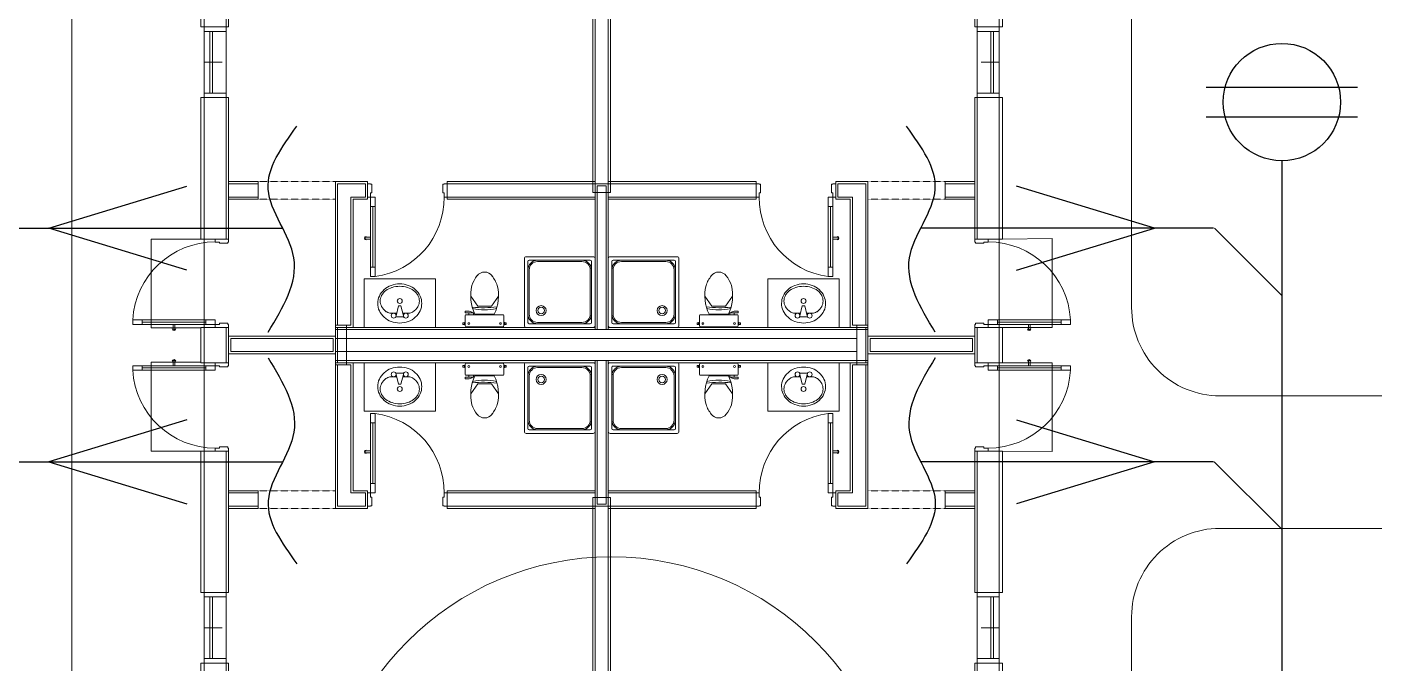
# Model space of a CAD drawing. Header units: metres. Extents: x 6917732 to 8046551, y 3602874 to 4094271.
# Drawn here: x 7222351 to 7237603, y 3883352 to 3890552 of the extents above; entities that cross this region are included whole.
import ezdxf

# ---------------------------------------------------------------- set-up
doc = ezdxf.new("R2010")
doc.units = ezdxf.units.M
doc.header["$LTSCALE"] = 0.5
doc.header["$MEASUREMENT"] = 0
for name, pattern in [('03000 - Plant Layout 1$0$CENTER2', [1.125, 0.75, -0.125, 0.125, -0.125]), ('GRF$0$DASHED2', [0.375, 0.25, -0.125]), ('HIDDEN2', [4.7625, 3.175, -1.5875])]:
    doc.linetypes.add(name, pattern=pattern)
doc.layers.get('0').update_dxf_attribs({"linetype": 'CONTINUOUS'})
for name, color, linetype, lineweight in [('AN-leg', 50, 'CONTINUOUS', 20), ('AN-TEXT', 7, 'CONTINUOUS', 40), ('CI-PED-FOOTPATH', 44, 'CONTINUOUS', 0), ('GRF$0$AR-FLOORTILES', 8, 'CONTINUOUS', 13), ('GRF$0$AR-FLR (0.2)-Flooring Line', 86, 'CONTINUOUS', 5), ('GRF$0$AR-P-WLI (0.25)-Internal Lining', 7, 'CONTINUOUS', 35), ('GRF$0$AR-P-WLX (0.25)-External wall', 3, 'CONTINUOUS', 35), ('Sewer Line', 4, 'CONTINUOUS', 25)]:
    doc.layers.add(name, color=color, linetype=linetype, lineweight=lineweight)
for name, color, linetype in [('CI-CEN', 1, '03000 - Plant Layout 1$0$CENTER2'), ('GRF$0$AR-G-HAT (0.2)-Hatching for walls', 8, 'CONTINUOUS'), ('GRF$0$AR-P-FRM (0.2)-Door', 20, 'CONTINUOUS'), ('GRF$0$AR-P-FRM (0.2)-window', 20, 'CONTINUOUS'), ('GRF$0$AR-P-SANT (0.25)-Sanitory', 4, 'CONTINUOUS'), ('RD-TXT', 7, 'CONTINUOUS')]:
    doc.layers.add(name, color=color, linetype=linetype)
doc.layers.get('CI-CEN').off()

# ---------------------------------------------------------------- blocks, each defined once
blk = doc.blocks.new('GRF$0$Bañ17 80x80')
at = {"color": 15, "lineweight": 0}
for p, q in [((0.065, 0.77), (0.755, 0.77)), ((0.05, 0.065), (0.05, 0.755)), ((0.065, 0.16), (0.065, 0.66)), ((0.16, 0.755), (0.66, 0.755)), ((0.755, 0.66), (0.755, 0.16)), ((0.77, 0.755), (0.77, 0.065)), ((0.755, 0.05), (0.065, 0.05)), ((0.66, 0.065), (0.16, 0.065))]:
    blk.add_line(p, q, dxfattribs=at)
blk.add_lwpolyline([(0.01, 0.79, -0.414214), (0.03, 0.81), (0.79, 0.81, -0.414214), (0.81, 0.79), (0.81, 0.03, -0.414214), (0.79, 0.01), (0.03, 0.01, -0.414214), (0.01, 0.03)], format="xyb", close=True, dxfattribs=at)
for radius in [0.056, 0.0366]:
    blk.add_circle((0.2, 0.2), radius, dxfattribs=at)
for centre, radius, start, end in [((0.16, 0.66), 0.11, 90, 180), ((0.065, 0.755), 0.015, 90, 180), ((0.66, 0.66), 0.11, 0, 90), ((0.755, 0.755), 0.015, 0, 90), ((0.16, 0.66), 0.095, 90, 180), ((0.66, 0.66), 0.095, 0, 90), ((0.16, 0.16), 0.11, 180, 270), ((0.16, 0.16), 0.095, 180, 270), ((0.66, 0.16), 0.11, 270, 0), ((0.66, 0.16), 0.095, 270, 0), ((0.065, 0.065), 0.015, 180, 270), ((0.755, 0.065), 0.015, 270, 0)]:
    blk.add_arc(centre, radius, start, end, dxfattribs=at)
blk = doc.blocks.new('fghg')
at = {"color": 15, "lineweight": 0, "elevation": 0}
for points in [[(25675, 3715), (25675, 4050), (25875, 4050), (25875, 3715)], [(29375, 3715), (29375, 4050), (29175, 4050), (29175, 3715)], [(25675, -4065), (25675, -4400), (25875, -4400), (25875, -4065)], [(29375, -4065), (29375, -4400), (29175, -4400), (29175, -4065)]]:
    blk.add_lwpolyline(points, close=True, dxfattribs=at)
at = {"color": 15, "linetype": 'GRF$0$DASHED2', "lineweight": 0, "ltscale": 4, "elevation": 0}
for points in [[(25875, 3715), (25675, 3715), (25675, 2840), (25875, 2840)], [(29175, 3715), (29375, 3715), (29375, 2840), (29175, 2840)], [(25875, -4065), (25675, -4065), (25675, -3190), (25875, -3190)], [(29175, -4065), (29375, -4065), (29375, -3190), (29175, -3190)]]:
    blk.add_lwpolyline(points, close=True, dxfattribs=at)
at = {"layer": 'GRF$0$AR-FLOORTILES', "color": 15, "lineweight": 0, "elevation": 0}
blk.add_lwpolyline([(24725, -4675), (24725, -4713)], dxfattribs=at)
at = {"layer": 'GRF$0$AR-FLR (0.2)-Flooring Line', "color": 15, "lineweight": 0, "ltscale": 0.25, "elevation": 0}
for points in [[(26325, 4363), (26325, 4925), (27330, 4925), (27330, 4363)], [(28725, 4363), (28725, 4925), (27720, 4925), (27720, 4363)], [(26325, -4713), (26320, -5275), (27325, -5275), (27325, -4713)], [(28725, -4713), (28730, -5275), (27725, -5275), (27725, -4713)]]:
    blk.add_lwpolyline(points, dxfattribs=at)
at = {"layer": 'GRF$0$AR-G-HAT (0.2)-Hatching for walls', "color": 15, "lineweight": 0, "elevation": 0}
for points in [[(25700, 3715), (25700, 4050), (25850, 4050), (25850, 3715)], [(29350, 3715), (29350, 4050), (29200, 4050), (29200, 3715)], [(25700, -4065), (25700, -4400), (25850, -4400), (25850, -4065)], [(29350, -4065), (29350, -4400), (29200, -4400), (29200, -4065)]]:
    blk.add_lwpolyline(points, close=True, dxfattribs=at)
at = {"layer": 'GRF$0$AR-G-HAT (0.2)-Hatching for walls', "color": 15, "linetype": 'Continuous', "lineweight": 0, "ltscale": 0.1, "elevation": 0}
for points in [[(27325, 2815), (27725, 2815), (27725, 2715), (27325, 2715)], [(27325, -3165), (27725, -3165), (27725, -3065), (27325, -3065)]]:
    blk.add_lwpolyline(points, close=True, dxfattribs=at)
at = {"layer": 'GRF$0$AR-P-FRM (0.2)-Door', "color": 15, "lineweight": 0}
for p, q in [((27240, 5027, 0), (27240, 5133, 0)), ((27291, 5133, 0), (27240, 5133, 0)), ((27291, 5027, 0), (27291, 5133, 0)), ((27759, 5027, 0), (27759, 5133, 0)), ((27759, 5133, 0), (27810, 5133, 0)), ((27810, 5027, 0), (27810, 5133, 0)), ((27240, 4306, 0), (27240, 5027, 0)), ((27240, 5027, 0), (27291, 5027, 0)), ((27266, 5027, 0), (27266, 4306, 0)), ((27291, 4306, 0), (27291, 5027, 0)), ((27759, 4306, 0), (27759, 5027, 0)), ((27810, 5027, 0), (27759, 5027, 0)), ((27784, 5027, 0), (27784, 4306, 0)), ((27810, 4306, 0), (27810, 5027, 0)), ((27240, 4306, 0), (27291, 4306, 0)), ((27240, 4200, 0), (27240, 4306, 0)), ((27291, 4306, 0), (27291, 4200, 0)), ((27810, 4306, 0), (27759, 4306, 0)), ((27759, 4306, 0), (27759, 4200, 0)), ((27810, 4200, 0), (27810, 4306, 0)), ((27291, 4200, 0), (27240, 4200, 0)), ((27277, 4056, 0), (27277, 4152, 0)), ((27277, 4152, 0), (27291, 4152, 0)), ((27291, 4152, 0), (27291, 4200, 0)), ((27291, 4200, 0), (27325, 4200, 0)), ((27325, 4200, 0), (27325, 4050, 0)), ((27725, 4200, 0), (27725, 4050, 0)), ((27759, 4200, 0), (27725, 4200, 0)), ((27759, 4152, 0), (27759, 4200, 0)), ((27759, 4200, 0), (27810, 4200, 0)), ((27773, 4152, 0), (27759, 4152, 0)), ((27773, 4056, 0), (27773, 4152, 0)), ((27291, 4056, 0), (27277, 4056, 0)), ((27291, 4050, 0), (27291, 4056, 0)), ((27325, 4050, 0), (27291, 4050, 0)), ((27725, 4050, 0), (27759, 4050, 0)), ((27759, 4050, 0), (27759, 4056, 0)), ((27759, 4056, 0), (27773, 4056, 0)), ((25850, 2475, 0), (25700, 2475, 0)), ((25700, 2475, 0), (25700, 2441, 0)), ((25700, 2441, 0), (25706, 2441, 0)), ((25706, 2441, 0), (25706, 2427, 0)), ((25802, 2427, 0), (25802, 2441, 0)), ((25802, 2441, 0), (25850, 2441, 0)), ((25850, 2441, 0), (25850, 2475, 0)), ((25850, 2441, 0), (25850, 2390, 0)), ((25956, 2441, 0), (25850, 2441, 0)), ((25956, 2441, 0), (26644, 2441, 0)), ((25956, 2390, 0), (25956, 2441, 0)), ((26644, 2441, 0), (26750, 2441, 0)), ((26644, 2390, 0), (26644, 2441, 0)), ((26750, 2441, 0), (26750, 2390, 0)), ((28406, 2441, 0), (28300, 2441, 0)), ((28300, 2441, 0), (28300, 2390, 0)), ((29094, 2441, 0), (28406, 2441, 0)), ((28406, 2390, 0), (28406, 2441, 0)), ((29094, 2390, 0), (29094, 2441, 0)), ((29094, 2441, 0), (29200, 2441, 0)), ((29200, 2441, 0), (29200, 2475, 0)), ((29200, 2475, 0), (29350, 2475, 0)), ((29248, 2441, 0), (29200, 2441, 0)), ((29200, 2441, 0), (29200, 2390, 0)), ((29248, 2427, 0), (29248, 2441, 0)), ((29350, 2441, 0), (29344, 2441, 0)), ((29344, 2441, 0), (29344, 2427, 0)), ((29350, 2475, 0), (29350, 2441, 0)), ((25706, 2427, 0), (25802, 2427, 0)), ((25850, 2390, 0), (25956, 2390, 0)), ((26644, 2416, 0), (25956, 2416, 0)), ((25956, 2390, 0), (26644, 2390, 0)), ((26644, 2390, 0), (26750, 2390, 0)), ((28406, 2390, 0), (28300, 2390, 0)), ((28406, 2416, 0), (29094, 2416, 0)), ((29094, 2390, 0), (28406, 2390, 0)), ((29200, 2390, 0), (29094, 2390, 0)), ((29344, 2427, 0), (29248, 2427, 0)), ((25850, -2740, 0), (25956, -2740, 0)), ((25850, -2791, 0), (25850, -2740, 0)), ((25956, -2740, 0), (26644, -2740, 0)), ((25956, -2740, 0), (25956, -2791, 0)), ((26644, -2740, 0), (26750, -2740, 0)), ((26644, -2740, 0), (26644, -2791, 0)), ((26750, -2791, 0), (26750, -2740, 0)), ((28406, -2740, 0), (28300, -2740, 0)), ((28300, -2791, 0), (28300, -2740, 0)), ((29094, -2740, 0), (28406, -2740, 0)), ((28406, -2740, 0), (28406, -2791, 0)), ((29094, -2740, 0), (29094, -2791, 0)), ((29200, -2740, 0), (29094, -2740, 0)), ((29200, -2791, 0), (29200, -2740, 0)), ((25700, -2825, 0), (25700, -2791, 0)), ((25700, -2791, 0), (25706, -2791, 0)), ((25850, -2825, 0), (25700, -2825, 0)), ((25706, -2791, 0), (25706, -2777, 0)), ((25706, -2777, 0), (25802, -2777, 0)), ((25802, -2777, 0), (25802, -2791, 0)), ((25802, -2791, 0), (25850, -2791, 0)), ((25850, -2791, 0), (25850, -2825, 0)), ((25956, -2791, 0), (25850, -2791, 0)), ((26644, -2766, 0), (25956, -2766, 0)), ((25956, -2791, 0), (26644, -2791, 0)), ((26644, -2791, 0), (26750, -2791, 0)), ((28406, -2791, 0), (28300, -2791, 0)), ((28406, -2766, 0), (29094, -2766, 0)), ((29094, -2791, 0), (28406, -2791, 0)), ((29094, -2791, 0), (29200, -2791, 0)), ((29248, -2791, 0), (29200, -2791, 0)), ((29200, -2791, 0), (29200, -2825, 0)), ((29200, -2825, 0), (29350, -2825, 0)), ((29344, -2777, 0), (29248, -2777, 0)), ((29248, -2777, 0), (29248, -2791, 0)), ((29344, -2791, 0), (29344, -2777, 0)), ((29350, -2791, 0), (29344, -2791, 0)), ((29350, -2825, 0), (29350, -2791, 0)), ((27291, -4406, 0), (27277, -4406, 0)), ((27277, -4406, 0), (27277, -4502, 0)), ((27325, -4400, 0), (27291, -4400, 0)), ((27291, -4400, 0), (27291, -4406, 0)), ((27325, -4550, 0), (27325, -4400, 0)), ((27725, -4550, 0), (27725, -4400, 0)), ((27725, -4400, 0), (27759, -4400, 0)), ((27759, -4400, 0), (27759, -4406, 0)), ((27759, -4406, 0), (27773, -4406, 0)), ((27773, -4406, 0), (27773, -4502, 0)), ((27240, -4550, 0), (27240, -4656, 0)), ((27291, -4550, 0), (27240, -4550, 0)), ((27277, -4502, 0), (27291, -4502, 0)), ((27291, -4502, 0), (27291, -4550, 0)), ((27291, -4550, 0), (27325, -4550, 0)), ((27291, -4656, 0), (27291, -4550, 0)), ((27759, -4550, 0), (27725, -4550, 0)), ((27773, -4502, 0), (27759, -4502, 0)), ((27759, -4502, 0), (27759, -4550, 0)), ((27759, -4550, 0), (27810, -4550, 0)), ((27759, -4656, 0), (27759, -4550, 0)), ((27810, -4550, 0), (27810, -4656, 0)), ((27240, -4656, 0), (27240, -5377, 0)), ((27240, -4656, 0), (27291, -4656, 0)), ((27266, -5377, 0), (27266, -4656, 0)), ((27291, -4656, 0), (27291, -5377, 0)), ((27759, -4656, 0), (27759, -5377, 0)), ((27810, -4656, 0), (27759, -4656, 0)), ((27784, -5377, 0), (27784, -4656, 0)), ((27810, -4656, 0), (27810, -5377, 0)), ((27240, -5377, 0), (27240, -5483, 0)), ((27240, -5377, 0), (27291, -5377, 0)), ((27291, -5483, 0), (27240, -5483, 0)), ((27291, -5377, 0), (27291, -5483, 0)), ((27759, -5377, 0), (27759, -5483, 0)), ((27810, -5377, 0), (27759, -5377, 0)), ((27759, -5483, 0), (27810, -5483, 0)), ((27810, -5377, 0), (27810, -5483, 0))]:
    blk.add_line(p, q, dxfattribs=at)
at = {"layer": 'GRF$0$AR-P-FRM (0.2)-Door', "color": 15, "lineweight": 0, "elevation": 0}
for points in [[(27291, 4676), (27341, 4676)], [(27291, 4656), (27341, 4656)], [(27759, 4676), (27709, 4676)], [(27759, 4656), (27709, 4656)], [(26306, 2441), (26306, 2491)], [(26326, 2441), (26326, 2491)], [(28724, 2441), (28724, 2491)], [(28744, 2441), (28744, 2491)], [(26306, -2791), (26306, -2841)], [(26326, -2791), (26326, -2841)], [(28724, -2791), (28724, -2841)], [(28744, -2791), (28744, -2841)], [(27291, -5006), (27341, -5006)], [(27291, -5026), (27341, -5026)], [(27759, -5006), (27709, -5006)], [(27759, -5026), (27709, -5026)]]:
    blk.add_lwpolyline(points, dxfattribs=at)
for points in [[(26325, 4200), (26325, 4050), (26359, 4050), (26359, 4056), (26373, 4056), (26373, 4152), (26359, 4152), (26359, 4200)], [(28725, 4200), (28725, 4050), (28691, 4050), (28691, 4056), (28677, 4056), (28677, 4152), (28691, 4152), (28691, 4200)], [(25850, 1575), (25700, 1575), (25700, 1609), (25706, 1609), (25706, 1623), (25802, 1623), (25802, 1609), (25850, 1609)], [(29200, 1575), (29350, 1575), (29350, 1609), (29344, 1609), (29344, 1623), (29248, 1623), (29248, 1609), (29200, 1609)], [(25850, -1925), (25700, -1925), (25700, -1959), (25706, -1959), (25706, -1973), (25802, -1973), (25802, -1959), (25850, -1959)], [(29200, -1925), (29350, -1925), (29350, -1959), (29344, -1959), (29344, -1973), (29248, -1973), (29248, -1959), (29200, -1959)], [(26325, -4550), (26325, -4400), (26359, -4400), (26359, -4406), (26373, -4406), (26373, -4502), (26359, -4502), (26359, -4550)], [(28725, -4550), (28725, -4400), (28691, -4400), (28691, -4406), (28677, -4406), (28677, -4502), (28691, -4502), (28691, -4550)]]:
    blk.add_lwpolyline(points, close=True, dxfattribs=at)
at = {"layer": 'GRF$0$AR-P-FRM (0.2)-Door', "color": 15, "lineweight": 0}
for centre, radius, start, end in [((27294, 4199, 0), 936, 93.3473, 179.9258), ((27756, 4199, 0), 936, 0.0742, 86.6527), ((27341, 4666, 0), 20, 270, 90), ((27341, 4666, 0), 10, 270, 90), ((27709, 4666, 0), 20, 90, 270), ((27709, 4666, 0), 10, 90, 270), ((26316, 2491, 0), 20, 0, 180), ((26316, 2491, 0), 10, 0, 180), ((28734, 2491, 0), 20, 0, 180), ((28734, 2491, 0), 10, 0, 180), ((25860, 2506, 0), 897, 269.3552, 352.5446), ((29190, 2506, 0), 897, 187.4554, 270.6448), ((25860, -2856, 0), 897, 7.4554, 90.6448), ((29190, -2856, 0), 897, 89.3552, 172.5446), ((26316, -2841, 0), 20, 180, 0), ((26316, -2841, 0), 10, 180, 0), ((28734, -2841, 0), 20, 180, 0), ((28734, -2841, 0), 10, 180, 0), ((27294, -4549, 0), 936, 180.0742, 266.6527), ((27756, -4549, 0), 936, 273.3473, 359.9258), ((27341, -5016, 0), 20, 270, 90), ((27341, -5016, 0), 10, 270, 90), ((27709, -5016, 0), 20, 90, 270), ((27709, -5016, 0), 10, 90, 270)]:
    blk.add_arc(centre, radius, start, end, dxfattribs=at)
at = {"layer": 'GRF$0$AR-P-FRM (0.2)-window', "color": 15, "lineweight": 0}
for p, q in [((23925, 4325, 0), (23925, 4075, 0)), ((24725, 4325, 0), (23925, 4325, 0)), ((23975, 4325, 0), (23975, 4075, 0)), ((24325, 4122, 0), (24325, 4325, 0)), ((24675, 4325, 0), (24675, 4075, 0)), ((24725, 4325, 0), (24725, 4075, 0)), ((30325, 4325, 0), (30325, 4075, 0)), ((30325, 4325, 0), (31125, 4325, 0)), ((30375, 4325, 0), (30375, 4075, 0)), ((30725, 4122, 0), (30725, 4325, 0)), ((31075, 4325, 0), (31075, 4075, 0)), ((31125, 4325, 0), (31125, 4075, 0)), ((24675, 4262, 0), (23975, 4262, 0)), ((23975, 4232, 0), (23975, 4262, 0)), ((24675, 4232, 0), (23975, 4232, 0)), ((30375, 4262, 0), (31075, 4262, 0)), ((30375, 4232, 0), (31075, 4232, 0)), ((31075, 4232, 0), (31075, 4262, 0)), ((24725, 4075, 0), (23925, 4075, 0)), ((30325, 4075, 0), (31125, 4075, 0)), ((23925, -4675, 0), (23925, -4425, 0)), ((24725, -4425, 0), (23925, -4425, 0)), ((23975, -4675, 0), (23975, -4425, 0)), ((24325, -4472, 0), (24325, -4675, 0)), ((24675, -4675, 0), (24675, -4425, 0)), ((24725, -4675, 0), (24725, -4425, 0)), ((30325, -4675, 0), (30325, -4425, 0)), ((30325, -4425, 0), (31125, -4425, 0)), ((30375, -4675, 0), (30375, -4425, 0)), ((30725, -4472, 0), (30725, -4675, 0)), ((31075, -4675, 0), (31075, -4425, 0)), ((31125, -4675, 0), (31125, -4425, 0)), ((24725, -4675, 0), (23925, -4675, 0)), ((24675, -4582, 0), (23975, -4582, 0)), ((23975, -4582, 0), (23975, -4612, 0)), ((24675, -4612, 0), (23975, -4612, 0)), ((30325, -4675, 0), (31125, -4675, 0)), ((30375, -4582, 0), (31075, -4582, 0)), ((30375, -4612, 0), (31075, -4612, 0)), ((31075, -4582, 0), (31075, -4612, 0))]:
    blk.add_line(p, q, dxfattribs=at)
at = {"layer": 'GRF$0$AR-P-SANT (0.25)-Sanitory', "color": 15, "lineweight": 0}
for p, q in [((27082, 2125, 0), (27193, 2153, 0)), ((27165, 2146, 0), (27165, 2212, 0)), ((27207, 2069, 0), (27207, 2153, 0)), ((27843, 2069, 0), (27843, 2153, 0)), ((27968, 2125, 0), (27857, 2153, 0)), ((27885, 2146, 0), (27885, 2212, 0)), ((27082, 2097, 0), (27082, 2125, 0)), ((27193, 2069, 0), (27082, 2097, 0)), ((27165, 2010, 0), (27165, 2076, 0)), ((27857, 2069, 0), (27968, 2097, 0)), ((27885, 2010, 0), (27885, 2076, 0)), ((27968, 2097, 0), (27968, 2125, 0)), ((27294, 1379, 0), (27272, 1379, 0)), ((27272, 1379, 0), (27272, 1370, 0)), ((27292, 1396, 0), (27275, 1396, 0)), ((27275, 1396, 0), (27275, 1379, 0)), ((27292, 1396, 0), (27292, 1379, 0)), ((27294, 1379, 0), (27294, 1370, 0)), ((27756, 1379, 0), (27778, 1379, 0)), ((27756, 1379, 0), (27756, 1370, 0)), ((27758, 1396, 0), (27775, 1396, 0)), ((27758, 1396, 0), (27758, 1379, 0)), ((27775, 1396, 0), (27775, 1379, 0)), ((27778, 1379, 0), (27778, 1370, 0)), ((27084, 1228, 0), (26973, 1308, 0)), ((27084, 1073, 0), (27084, 1228, 0)), ((27141, 1324, 0), (27141, 1369, 0)), ((27161, 1369, 0), (27141, 1369, 0)), ((27141, 1324, 0), (27154, 1290, 0)), ((27154, 1290, 0), (27161, 1290, 0)), ((27161, 1276, 0), (27161, 1369, 0)), ((27161, 1327, 0), (27183, 1327, 0)), ((27161, 1276, 0), (27183, 1276, 0)), ((27176, 1042, 0), (27176, 1260, 0)), ((27183, 941, 0), (27183, 1360, 0)), ((27309, 1369, 0), (27191, 1369, 0)), ((27294, 1370, 0), (27272, 1370, 0)), ((27318, 941, 0), (27318, 1360, 0)), ((27732, 941, 0), (27732, 1360, 0)), ((27741, 1369, 0), (27859, 1369, 0)), ((27756, 1370, 0), (27778, 1370, 0)), ((27867, 941, 0), (27867, 1360, 0)), ((27889, 1327, 0), (27867, 1327, 0)), ((27889, 1276, 0), (27867, 1276, 0)), ((27874, 1042, 0), (27874, 1260, 0)), ((27889, 1276, 0), (27889, 1369, 0)), ((27889, 1369, 0), (27909, 1369, 0)), ((27896, 1290, 0), (27889, 1290, 0)), ((27909, 1324, 0), (27896, 1290, 0)), ((27909, 1324, 0), (27909, 1369, 0)), ((27966, 1228, 0), (28077, 1308, 0)), ((27966, 1073, 0), (27966, 1228, 0)), ((27084, 1073, 0), (26973, 993, 0)), ((27966, 1073, 0), (28077, 993, 0)), ((27309, 932, 0), (27191, 932, 0)), ((27272, 923, 0), (27272, 931, 0)), ((27294, 931, 0), (27272, 931, 0)), ((27294, 923, 0), (27272, 923, 0)), ((27275, 905, 0), (27275, 923, 0)), ((27292, 905, 0), (27292, 923, 0)), ((27294, 923, 0), (27294, 931, 0)), ((27741, 932, 0), (27859, 932, 0)), ((27756, 923, 0), (27756, 931, 0)), ((27756, 931, 0), (27778, 931, 0)), ((27756, 923, 0), (27778, 923, 0)), ((27758, 905, 0), (27758, 923, 0)), ((27775, 905, 0), (27775, 923, 0)), ((27778, 923, 0), (27778, 931, 0)), ((27292, 905, 0), (27275, 905, 0)), ((27758, 905, 0), (27775, 905, 0)), ((27084, -1423, 0), (26973, -1343, 0)), ((27183, -1291, 0), (27183, -1710, 0)), ((27309, -1282, 0), (27191, -1282, 0)), ((27272, -1273, 0), (27272, -1281, 0)), ((27294, -1273, 0), (27272, -1273, 0)), ((27294, -1281, 0), (27272, -1281, 0)), ((27275, -1255, 0), (27275, -1273, 0)), ((27292, -1255, 0), (27275, -1255, 0)), ((27292, -1255, 0), (27292, -1273, 0)), ((27294, -1273, 0), (27294, -1281, 0)), ((27318, -1291, 0), (27318, -1710, 0)), ((27732, -1291, 0), (27732, -1710, 0)), ((27741, -1282, 0), (27859, -1282, 0)), ((27756, -1273, 0), (27756, -1281, 0)), ((27756, -1273, 0), (27778, -1273, 0)), ((27756, -1281, 0), (27778, -1281, 0)), ((27758, -1255, 0), (27758, -1273, 0)), ((27758, -1255, 0), (27775, -1255, 0)), ((27775, -1255, 0), (27775, -1273, 0)), ((27778, -1273, 0), (27778, -1281, 0)), ((27867, -1291, 0), (27867, -1710, 0)), ((27966, -1423, 0), (28077, -1343, 0)), ((27084, -1423, 0), (27084, -1578, 0)), ((27176, -1392, 0), (27176, -1610, 0)), ((27874, -1392, 0), (27874, -1610, 0)), ((27966, -1423, 0), (27966, -1578, 0)), ((27084, -1578, 0), (26973, -1658, 0)), ((27141, -1674, 0), (27154, -1640, 0)), ((27141, -1674, 0), (27141, -1719, 0)), ((27154, -1640, 0), (27161, -1640, 0)), ((27161, -1626, 0), (27161, -1719, 0)), ((27161, -1626, 0), (27183, -1626, 0)), ((27161, -1677, 0), (27183, -1677, 0)), ((27889, -1626, 0), (27867, -1626, 0)), ((27889, -1677, 0), (27867, -1677, 0)), ((27889, -1626, 0), (27889, -1719, 0)), ((27896, -1640, 0), (27889, -1640, 0)), ((27909, -1674, 0), (27896, -1640, 0)), ((27909, -1674, 0), (27909, -1719, 0)), ((27966, -1578, 0), (28077, -1658, 0)), ((27161, -1719, 0), (27141, -1719, 0)), ((27309, -1719, 0), (27191, -1719, 0)), ((27294, -1720, 0), (27272, -1720, 0)), ((27272, -1729, 0), (27272, -1720, 0)), ((27294, -1729, 0), (27272, -1729, 0)), ((27275, -1746, 0), (27275, -1729, 0)), ((27292, -1746, 0), (27275, -1746, 0)), ((27292, -1746, 0), (27292, -1729, 0)), ((27294, -1729, 0), (27294, -1720, 0)), ((27741, -1719, 0), (27859, -1719, 0)), ((27756, -1720, 0), (27778, -1720, 0)), ((27756, -1729, 0), (27756, -1720, 0)), ((27756, -1729, 0), (27778, -1729, 0)), ((27758, -1746, 0), (27758, -1729, 0)), ((27758, -1746, 0), (27775, -1746, 0)), ((27775, -1746, 0), (27775, -1729, 0)), ((27778, -1729, 0), (27778, -1720, 0)), ((27889, -1719, 0), (27909, -1719, 0)), ((27193, -2419, 0), (27082, -2447, 0)), ((27165, -2360, 0), (27165, -2426, 0)), ((27207, -2419, 0), (27207, -2503, 0)), ((27843, -2419, 0), (27843, -2503, 0)), ((27857, -2419, 0), (27968, -2447, 0)), ((27885, -2360, 0), (27885, -2426, 0)), ((27082, -2447, 0), (27082, -2475, 0)), ((27082, -2475, 0), (27193, -2503, 0)), ((27165, -2496, 0), (27165, -2562, 0)), ((27968, -2475, 0), (27857, -2503, 0)), ((27885, -2496, 0), (27885, -2562, 0)), ((27968, -2447, 0), (27968, -2475, 0))]:
    blk.add_line(p, q, dxfattribs=at)
at = {"layer": 'GRF$0$AR-P-SANT (0.25)-Sanitory', "color": 15, "lineweight": 0, "elevation": 0}
for points in [[(27325, 1708), (26775, 1708), (26775, 2514), (27325, 2514)], [(27725, 1708), (28275, 1708), (28275, 2514), (27725, 2514)], [(27325, -2058), (26775, -2058), (26775, -2864), (27325, -2864)], [(27725, -2058), (28275, -2058), (28275, -2864), (27725, -2864)]]:
    blk.add_lwpolyline(points, dxfattribs=at)
for points in [[(27054, 2360, -0.109452), (27138, 2342, -0.102376), (27211, 2287, -0.093737), (27259, 2208, -0.088426), (27276, 2111, -0.088426), (27259, 2014, -0.093737), (27211, 1935, -0.102376), (27138, 1880, -0.109452), (27054, 1862, -0.109452), (26971, 1880, -0.102376), (26898, 1935, -0.093737), (26850, 2014, -0.088426), (26833, 2111, -0.088426), (26850, 2208, -0.093737), (26898, 2287, -0.102376), (26971, 2342, -0.109452)], [(27996, 2360, 0.109452), (27912, 2342, 0.102376), (27839, 2287, 0.093737), (27791, 2208, 0.088426), (27774, 2111, 0.088426), (27791, 2014, 0.093737), (27839, 1935, 0.102376), (27912, 1880, 0.109452), (27996, 1862, 0.109452), (28079, 1880, 0.102376), (28152, 1935, 0.093737), (28200, 2014, 0.088426), (28217, 2111, 0.088426), (28200, 2208, 0.093737), (28152, 2287, 0.102376), (28079, 2342, 0.109452)], [(27054, -2710, 0.109452), (27138, -2692, 0.102376), (27211, -2637, 0.093737), (27259, -2558, 0.088426), (27276, -2461, 0.088426), (27259, -2364, 0.093737), (27211, -2285, 0.102376), (27138, -2230, 0.109452), (27054, -2212, 0.109452), (26971, -2230, 0.102376), (26898, -2285, 0.093737), (26850, -2364, 0.088426), (26833, -2461, 0.088426), (26850, -2558, 0.093737), (26898, -2637, 0.102376), (26971, -2692, 0.109452)], [(27996, -2710, -0.109452), (27912, -2692, -0.102376), (27839, -2637, -0.093737), (27791, -2558, -0.088426), (27774, -2461, -0.088426), (27791, -2364, -0.093737), (27839, -2285, -0.102376), (27912, -2230, -0.109452), (27996, -2212, -0.109452), (28079, -2230, -0.102376), (28152, -2285, -0.093737), (28200, -2364, -0.088426), (28217, -2461, -0.088426), (28200, -2558, -0.093737), (28152, -2637, -0.102376), (28079, -2692, -0.109452)]]:
    blk.add_lwpolyline(points, format="xyb", close=True, dxfattribs=at)
at = {"layer": 'GRF$0$AR-P-SANT (0.25)-Sanitory', "color": 15, "lineweight": 0}
for centre, radius in [((27027, 2111, 0), 27.7), ((27193, 2180, 0), 27.7), ((27857, 2180, 0), 27.7), ((28023, 2111, 0), 27.7), ((27193, 2042, 0), 27.7), ((27857, 2042, 0), 27.7), ((27283, 1330, 0), 10.9), ((27767, 1330, 0), 10.9), ((27283, 972, 0), 10.9), ((27767, 972, 0), 10.9), ((27283, -1322, 0), 10.9), ((27767, -1322, 0), 10.9), ((27283, -1680, 0), 10.9), ((27767, -1680, 0), 10.9), ((27027, -2461, 0), 27.7), ((27193, -2392, 0), 27.7), ((27857, -2392, 0), 27.7), ((28023, -2461, 0), 27.7), ((27193, -2530, 0), 27.7), ((27857, -2530, 0), 27.7)]:
    blk.add_circle(centre, radius, dxfattribs=at)
for centre, radius, start, end in [((27052, 2161, 0), 179, 118.9112, 143.1301), ((27027, 2206, 0), 126, 90, 118.9112), ((27027, 2206, 0), 126, 61.0888, 90), ((27001, 2161, 0), 179, 36.8699, 61.0888), ((28049, 2161, 0), 179, 118.9112, 143.1301), ((28023, 2206, 0), 126, 90, 118.9112), ((28023, 2206, 0), 126, 61.0888, 90), ((27998, 2161, 0), 179, 36.8699, 61.0888), ((27155, 2111, 0), 295, 162.7421, 180), ((27092, 2131, 0), 229, 143.1301, 162.7421), ((26961, 2131, 0), 229, 33.9045, 36.8699), ((27082, 2212, 0), 83.1, 0, 33.9045), ((27968, 2212, 0), 83.1, 146.0955, 180), ((28089, 2131, 0), 229, 143.1301, 146.0955), ((27958, 2131, 0), 229, 17.2579, 36.8699), ((27895, 2111, 0), 295, 0, 17.2579), ((27155, 2111, 0), 295, 180, 197.2579), ((27092, 2091, 0), 229, 197.2579, 216.8699), ((27082, 2010, 0), 83.1, 327.7402, 0), ((27968, 2010, 0), 83.1, 180, 212.2598), ((27958, 2091, 0), 229, 323.1301, 342.7421), ((27895, 2111, 0), 295, 342.7421, 0), ((27052, 2061, 0), 179, 216.8699, 241.0888), ((27027, 2015, 0), 126, 241.0888, 270), ((27027, 2015, 0), 126, 270, 298.9112), ((27001, 2061, 0), 179, 298.9112, 327.7402), ((28049, 2061, 0), 179, 212.2598, 241.0888), ((28023, 2015, 0), 126, 241.0888, 270), ((28023, 2015, 0), 126, 270, 298.9112), ((27998, 2061, 0), 179, 298.9112, 323.1301), ((26804, 1151, 0), 105, 126.3794, 233.6206), ((26980, 922, 0), 395, 109.2942, 127.2549), ((26965, 822, 0), 486, 64.2321, 103.6755), ((25776, 1162, 0), 1327, 353.4552, 5.5271), ((26553, 1155, 0), 575, 345.9276, 13.0204), ((27191, 1360, 0), 8.73, 90, 180), ((27309, 1360, 0), 8.73, 0, 90), ((27741, 1360, 0), 8.73, 90, 180), ((27859, 1360, 0), 8.73, 0, 90), ((28085, 822, 0), 486, 76.3245, 115.7679), ((28497, 1155, 0), 575, 166.9796, 194.0724), ((29274, 1162, 0), 1327, 174.4729, 186.5448), ((28070, 922, 0), 395, 52.7451, 70.7058), ((28246, 1151, 0), 105, 306.3794, 53.6206), ((26986, 1382, 0), 399, 232.2382, 250.1051), ((26965, 1479, 0), 486, 256.3245, 295.7679), ((27191, 941, 0), 8.73, 180, 270), ((27309, 941, 0), 8.73, 270, 0), ((27741, 941, 0), 8.73, 180, 270), ((27859, 941, 0), 8.73, 270, 0), ((28085, 1479, 0), 486, 244.2321, 283.6755), ((28064, 1382, 0), 399, 289.8949, 307.7618), ((26986, -1732, 0), 399, 109.8949, 127.7618), ((26965, -1829, 0), 486, 64.2321, 103.6755), ((25776, -1512, 0), 1327, 354.4729, 6.5448), ((26553, -1505, 0), 575, 346.9796, 14.0724), ((27191, -1291, 0), 8.73, 90, 180), ((27309, -1291, 0), 8.73, 0, 90), ((27741, -1291, 0), 8.73, 90, 180), ((27859, -1291, 0), 8.73, 0, 90), ((28085, -1829, 0), 486, 76.3245, 115.7679), ((28497, -1505, 0), 575, 165.9276, 193.0204), ((29274, -1512, 0), 1327, 173.4552, 185.5271), ((28064, -1732, 0), 399, 52.2382, 70.1051), ((26804, -1501, 0), 105, 126.3794, 233.6206), ((28246, -1501, 0), 105, 306.3794, 53.6206), ((26980, -1272, 0), 395, 232.7451, 250.7058), ((26965, -1172, 0), 486, 256.3245, 295.7679), ((28085, -1172, 0), 486, 244.2321, 283.6755), ((28070, -1272, 0), 395, 289.2942, 307.2549), ((27191, -1710, 0), 8.73, 180, 270), ((27309, -1710, 0), 8.73, 270, 0), ((27741, -1710, 0), 8.73, 180, 270), ((27859, -1710, 0), 8.73, 270, 0), ((27052, -2411, 0), 179, 118.9112, 143.1301), ((27027, -2365, 0), 126, 90, 118.9112), ((27027, -2365, 0), 126, 61.0888, 90), ((27001, -2411, 0), 179, 32.2598, 61.0888), ((28049, -2411, 0), 179, 118.9112, 147.7402), ((28023, -2365, 0), 126, 90, 118.9112), ((28023, -2365, 0), 126, 61.0888, 90), ((27998, -2411, 0), 179, 36.8699, 61.0888), ((27155, -2461, 0), 295, 162.7421, 180), ((27092, -2441, 0), 229, 143.1301, 162.7421), ((27082, -2360, 0), 83.1, 0, 32.2598), ((27968, -2360, 0), 83.1, 147.7402, 180), ((27958, -2441, 0), 229, 17.2579, 36.8699), ((27895, -2461, 0), 295, 0, 17.2579), ((27155, -2461, 0), 295, 180, 197.2579), ((27092, -2481, 0), 229, 197.2579, 216.8699), ((27082, -2562, 0), 83.1, 326.0955, 0), ((27968, -2562, 0), 83.1, 180, 213.9045), ((27958, -2481, 0), 229, 323.1301, 342.7421), ((27895, -2461, 0), 295, 342.7421, 0), ((27052, -2511, 0), 179, 216.8699, 241.0888), ((27027, -2556, 0), 126, 241.0888, 270), ((27027, -2556, 0), 126, 270, 298.9112), ((27001, -2511, 0), 179, 298.9112, 323.1301), ((26961, -2481, 0), 229, 323.1301, 326.0955), ((28089, -2481, 0), 229, 213.9045, 216.8699), ((28049, -2511, 0), 179, 216.8699, 241.0888), ((28023, -2556, 0), 126, 241.0888, 270), ((28023, -2556, 0), 126, 270, 298.9112), ((27998, -2511, 0), 179, 298.9112, 323.1301)]:
    blk.add_arc(centre, radius, start, end, dxfattribs=at)
at = {"layer": 'GRF$0$AR-P-WLI (0.25)-Internal Lining', "color": 15, "lineweight": 5}
for p, q in [((27325, -100, 0), (27325, 2840, 0)), ((27350, -100, 0), (27350, 2840, 0)), ((27700, 2840, 0), (27700, -100, 0)), ((27725, 2840, 0), (27725, -100, 0)), ((25675, 1575, 0), (25675, -100, 0)), ((25700, 1575, 0), (25700, -100, 0)), ((25850, -100, 0), (25850, 1575, 0)), ((25875, -100, 0), (25875, 1575, 0))]:
    blk.add_line(p, q, dxfattribs=at)
at = {"layer": 'GRF$0$AR-P-WLI (0.25)-Internal Lining', "color": 15, "lineweight": 0, "ltscale": 0.25}
for p, q in [((27350, -3190, 0), (27350, 2840, 0)), ((27450, 2840, 0), (27350, 2840, 0)), ((27450, 2840, 0), (27450, -3065, 0)), ((27600, 2840, 0), (27600, -3065, 0)), ((27600, 2840, 0), (27700, 2840, 0)), ((27700, -3190, 0), (27700, 2840, 0)), ((29250, -100, 0), (29250, -250, 0)), ((27450, -3190, 0), (27350, -3190, 0)), ((27600, -3190, 0), (27700, -3190, 0)), ((27600, -4400, 0), (27700, -4400, 0))]:
    blk.add_line(p, q, dxfattribs=at)
at = {"layer": 'GRF$0$AR-P-WLI (0.25)-Internal Lining', "color": 15, "lineweight": 0}
for p, q in [((25875, 1575, 0), (25675, 1575, 0)), ((25850, 1575, 0), (25700, 1575, 0)), ((29175, -100, 0), (29175, 1575, 0)), ((29175, 1575, 0), (29375, 1575, 0)), ((29200, -100, 0), (29200, 1575, 0)), ((29200, 1575, 0), (29350, 1575, 0)), ((29350, 1575, 0), (29350, -100, 0)), ((29375, 1575, 0), (29375, -100, 0)), ((22125, -75, 0), (25800, -75, 0)), ((22125, -100, 0), (25800, -100, 0)), ((25975, -100, 0), (25775, -100, 0)), ((25975, -100, 0), (25775, -100, 0)), ((25775, -100, 0), (25975, -100, 0)), ((25800, -75, 0), (25800, -275, 0)), ((25800, -100, 0), (25800, -250, 0)), ((25950, -100, 0), (25800, -100, 0)), ((27350, -100, 0), (25800, -100, 0)), ((25800, -100, 0), (25800, -250, 0)), ((25950, -100, 0), (25800, -100, 0)), ((25800, -100, 0), (25950, -100, 0)), ((27350, -125, 0), (25800, -125, 0)), ((25800, -125, 0), (25800, -225, 0)), ((27350, -250, 0), (27350, -100, 0)), ((27350, -225, 0), (27350, -125, 0)), ((27700, -250, 0), (27700, -100, 0)), ((27700, -100, 0), (29250, -100, 0)), ((27700, -250, 0), (27700, -100, 0)), ((27700, -250, 0), (27700, -100, 0)), ((27700, -225, 0), (27700, -125, 0)), ((27700, -125, 0), (29250, -125, 0)), ((27700, -225, 0), (27700, -125, 0)), ((27700, -225, 0), (27700, -125, 0)), ((29075, -100, 0), (29275, -100, 0)), ((29075, -100, 0), (29275, -100, 0)), ((29275, -100, 0), (29075, -100, 0)), ((29100, -100, 0), (29250, -100, 0)), ((29100, -100, 0), (29250, -100, 0)), ((29250, -100, 0), (29100, -100, 0)), ((32925, -75, 0), (29250, -75, 0)), ((29250, -75, 0), (29250, -275, 0)), ((32925, -100, 0), (29250, -100, 0)), ((29250, -100, 0), (29250, -250, 0)), ((29250, -100, 0), (29250, -250, 0)), ((29250, -100, 0), (29250, -250, 0)), ((29250, -125, 0), (29250, -225, 0)), ((29250, -125, 0), (29250, -225, 0)), ((25800, -250, 0), (22125, -250, 0)), ((25800, -275, 0), (22125, -275, 0)), ((25675, -1925, 0), (25675, -250, 0)), ((25700, -1925, 0), (25700, -250, 0)), ((25775, -250, 0), (25975, -250, 0)), ((25775, -250, 0), (25975, -250, 0)), ((25800, -225, 0), (27350, -225, 0)), ((25800, -250, 0), (25950, -250, 0)), ((25800, -250, 0), (27350, -250, 0)), ((25800, -250, 0), (25950, -250, 0)), ((25850, -250, 0), (25850, -1925, 0)), ((25875, -250, 0), (25875, -1925, 0)), ((27325, -3190, 0), (27325, -250, 0)), ((27350, -3065, 0), (27350, -250, 0)), ((29250, -225, 0), (27700, -225, 0)), ((29250, -250, 0), (27700, -250, 0)), ((27700, -250, 0), (27700, -3190, 0)), ((27725, -250, 0), (27725, -3190, 0)), ((29275, -250, 0), (29075, -250, 0)), ((29275, -250, 0), (29075, -250, 0)), ((29250, -250, 0), (29100, -250, 0)), ((29250, -250, 0), (29100, -250, 0)), ((29175, -250, 0), (29175, -1925, 0)), ((29200, -250, 0), (29200, -1925, 0)), ((29250, -250, 0), (32925, -250, 0)), ((29250, -275, 0), (32925, -275, 0)), ((29350, -1925, 0), (29350, -250, 0)), ((29375, -1925, 0), (29375, -250, 0)), ((25875, -1925, 0), (25675, -1925, 0)), ((25850, -1925, 0), (25700, -1925, 0)), ((29175, -1925, 0), (29375, -1925, 0)), ((29200, -1925, 0), (29350, -1925, 0))]:
    blk.add_line(p, q, dxfattribs=at)
at = {"layer": 'GRF$0$AR-P-WLI (0.25)-Internal Lining', "color": 15, "lineweight": 0, "elevation": 0}
for points in [[(27525, 2840), (27425, 2840), (27425, 4050), (27625, 4050), (27625, 2840)], [(27525, 2865), (27450, 2865), (27450, 4025), (27600, 4025), (27600, 2865)], [(25700, 2500), (25850, 2500), (25850, 2665), (27300, 2665), (27300, 2815), (25700, 2815)], [(27300, 2840), (27750, 2840), (27750, 2715), (27300, 2715)], [(29350, 2500), (29200, 2500), (29200, 2665), (27750, 2665), (27750, 2815), (29350, 2815)], [(27350, -250), (25700, -250), (25700, -100), (27350, -100)], [(27350, -250), (25800, -250), (25800, -100), (27350, -100)], [(27350, -225), (25800, -225), (25800, -125), (27350, -125)], [(27700, -250), (29250, -250), (29250, -100), (27700, -100)], [(27700, -250), (29350, -250), (29350, -100), (27700, -100)], [(27700, -225), (29250, -225), (29250, -125), (27700, -125)], [(25700, -2850), (25850, -2850), (25850, -3015), (27300, -3015), (27300, -3165), (25700, -3165)], [(29350, -2850), (29200, -2850), (29200, -3015), (27750, -3015), (27750, -3165), (29350, -3165)], [(27300, -3190), (27750, -3190), (27750, -3065), (27300, -3065)], [(27525, -3190), (27425, -3190), (27425, -4400), (27625, -4400), (27625, -3190)], [(27525, -3215), (27450, -3215), (27450, -4375), (27600, -4375), (27600, -3215)]]:
    blk.add_lwpolyline(points, close=True, dxfattribs=at)
for points in [[(25675, 2475), (25875, 2475), (25875, 2640), (27325, 2640), (27325, 2840), (25675, 2840), (25675, 2475)], [(29375, 2475), (29175, 2475), (29175, 2640), (27725, 2640), (27725, 2840), (29375, 2840), (29375, 2475)], [(25675, -2825), (25875, -2825), (25875, -2990), (27325, -2990), (27325, -3190), (25675, -3190), (25675, -2825)], [(29375, -2825), (29175, -2825), (29175, -2990), (27725, -2990), (27725, -3190), (29375, -3190), (29375, -2825)]]:
    blk.add_lwpolyline(points, dxfattribs=at)
at = {"layer": 'GRF$0$AR-P-WLI (0.25)-Internal Lining', "color": 15, "lineweight": 0, "ltscale": 0.25, "elevation": 0}
for points in [[(27350, -100), (25700, -100), (25700, -250), (27350, -250)], [(27350, -125), (25725, -125), (25725, -225), (27350, -225)], [(27700, -100), (29350, -100), (29350, -250), (27700, -250)], [(27700, -125), (29325, -125), (29325, -225), (27700, -225)]]:
    blk.add_lwpolyline(points, dxfattribs=at)
at = {"layer": 'GRF$0$AR-P-WLX (0.25)-External wall', "color": 15, "lineweight": 0}
blk.add_line((23925, -4425, 0), (23925, -4675, 0), dxfattribs=at)
at = {"layer": 'GRF$0$AR-P-WLX (0.25)-External wall', "color": 15, "lineweight": 0, "elevation": 0}
for points in [[(20125, 4363), (23925, 4363), (23925, 4325), (20125, 4325)], [(23925, 4075), (20125, 4075), (20125, 4325), (23925, 4325)], [(24725, 4363), (24725, 4325), (26325, 4325), (26325, 4363)], [(26325, 4075), (26325, 4325), (24725, 4325), (24725, 4075)], [(27725, 4363), (27325, 4363), (27325, 4325), (27725, 4325)], [(30325, 4363), (28725, 4363), (28725, 4325), (30325, 4325)], [(28725, 4325), (30325, 4325), (30325, 4075), (28725, 4075)], [(34938, 2738), (34900, 2738), (34900, 4325), (31125, 4325), (31125, 4363), (34938, 4363)], [(34650, 4075), (31125, 4075), (31125, 4325), (34900, 4325), (34900, 2738), (34650, 2738)], [(20125, 4050), (20125, 4075), (23925, 4075), (23925, 4050)], [(27325, 4050), (27325, 4075), (27725, 4075), (27725, 4050)], [(28725, 4050), (28725, 4075), (30325, 4075), (30325, 4050)], [(31125, 4050), (34625, 4050), (34625, 2738), (34650, 2738), (34650, 4075), (31125, 4075)], [(34900, -4675), (31125, -4675), (31125, -4425), (34650, -4425), (34650, -3088), (34900, -3088)], [(34938, -3088), (34938, -4713), (31125, -4713), (31125, -4675), (34900, -4675), (34900, -3088)], [(34625, -3088), (34625, -4400), (31125, -4400), (31125, -4425), (34650, -4425), (34650, -3088)], [(23925, -4400), (20125, -4400), (20125, -4425), (23925, -4425)], [(27325, -4400), (27325, -4425), (27725, -4425), (27725, -4400)], [(20125, -4425), (20125, -4675), (23925, -4675), (23925, -4425)], [(26325, -4425), (26325, -4675), (24725, -4675), (24725, -4425)], [(28725, -4425), (28725, -4675), (30325, -4675), (30325, -4425)], [(20125, -4713), (20125, -4675), (23925, -4675), (23925, -4713)], [(24725, -4713), (24725, -4675), (26325, -4675), (26325, -4713)], [(27725, -4713), (27325, -4713), (27325, -4675), (27725, -4675)], [(30325, -4713), (30325, -4675), (28725, -4675), (28725, -4713)]]:
    blk.add_lwpolyline(points, close=True, dxfattribs=at)
for points in [[(26325, 4325), (26325, 4075), (24725, 4075), (24725, 4325), (26325, 4325)], [(27725, 4325), (27725, 4075), (27325, 4075), (27325, 4325), (27725, 4325)], [(20125, 4075), (23925, 4075)], [(26325, 4050), (26325, 4075), (24725, 4075), (24725, 4050), (26325, 4050)], [(27325, 4075), (27725, 4075)], [(31125, 4075), (34650, 4075), (34650, 2738)], [(26325, -4400), (26325, -4425), (24725, -4425), (24725, -4400), (26325, -4400)], [(28725, -4400), (28725, -4425), (30325, -4425), (30325, -4400), (28725, -4400)], [(23925, -4425), (20125, -4425)], [(23925, -4675), (20125, -4675), (20125, -4425)], [(26325, -4675), (26325, -4425), (24725, -4425), (24725, -4675), (26325, -4675)], [(27725, -4675), (27725, -4425), (27325, -4425), (27325, -4675), (27725, -4675)], [(27325, -4425), (27725, -4425)]]:
    blk.add_lwpolyline(points, dxfattribs=at)
at = {"layer": 'GRF$0$AR-P-SANT (0.25)-Sanitory', "color": 15, "lineweight": 0, "yscale": 1000, "zscale": 1000}
for p, xscale, rotation in [((27335, 710, 0), -1000, 90), ((27715, 710, 0), 1000, 270), ((27335, -1060, 0), 1000, 90), ((27715, -1060, 0), -1000, 270)]:
    blk.add_blockref('GRF$0$Bañ17 80x80', p, dxfattribs=dict(at, xscale=xscale, rotation=rotation))
blk = doc.blocks.new('sdsxdc')
at = {"layer": 'CI-PED-FOOTPATH', "color": 15, "lineweight": 0}
for p, q in [((7222858, 3887377, 0), (7222860, 3898176, 0)), ((7222857, 3864016, 0), (7222858, 3887377, 0))]:
    blk.add_line(p, q, dxfattribs=at)
at = {"layer": 'CI-PED-FOOTPATH', "color": 15, "lineweight": 0, "elevation": 33, "flags": 128}
blk.add_lwpolyline([(7235864, 3924861, 0.414224), (7234864, 3923861), (7234858, 3887377, 0.414249), (7235858, 3886377), (7248665, 3886377, 0.414178), (7249665, 3887376), (7249671, 3923858, 0.414204), (7248671, 3924859), (7235864, 3924861)], format="xyb", dxfattribs=at)
at = {"layer": 'CI-PED-FOOTPATH', "color": 15, "lineweight": 0, "elevation": 33}
blk.add_lwpolyline([(7224358, 3894327), (7233357, 3894327), (7233357, 3859302), (7224358, 3859302)], close=True, dxfattribs=at)
at = {"layer": 'CI-PED-FOOTPATH', "color": 15, "lineweight": 0, "elevation": 33, "flags": 128}
blk.add_lwpolyline([(7249665, 3883877), (7249663, 3850852, -0.414214), (7248663, 3849852), (7235856, 3849852, -0.414214), (7234856, 3850852), (7234858, 3883877, -0.414214), (7235858, 3884877), (7248665, 3884877, -0.414213)], format="xyb", close=True, dxfattribs=at)
blk = doc.blocks.new('A$C65520D9C')
at = {"layer": 'AN-leg', "rotation": 90}
blk.add_blockref('fghg', (-265973, -208139, 0), dxfattribs=at)
at = {"layer": 'CI-CEN', "color": 8, "linetype": 'HIDDEN2', "lineweight": 0, "ltscale": 2000}
blk.add_blockref('sdsxdc', (-7494656, -4067566, -33), dxfattribs=at)
blk = doc.blocks.new('A$C021B369C')
at = {"layer": 'RD-TXT', "color": 2}
blk.add_blockref('A$C65520D9C', (0, 0), dxfattribs=at)

msp = doc.modelspace()

# ---------------------------------------------------------------- linework, layer by layer
at = {"layer": 'AN-TEXT', "color": 2, "lineweight": 15}
msp.add_circle((7228968.3, 3881287, -0.3), 3267.7, dxfattribs=at)
at = {"layer": 'Sewer Line'}
for p, q in [((7235703, 3889871, 32.9), (7237415.5, 3889871, 32.9)), ((7235703, 3889533.6, 32.9), (7237415.5, 3889533.6, 32.9)), ((7236559.2, 3889038.2, 32.9), (7236559.3, 3848271.4, -82.5)), ((7222597.2, 3888275.2, 32.9), (7224161.1, 3888749.1, 32.9)), ((7235118.5, 3888275.2, 32.9), (7233554.7, 3888749.1, 32.9)), ((7221940, 3888275.2, 32.9), (7225245.2, 3888275.1, 32.9)), ((7224161.1, 3887801.2, 32.9), (7222597.2, 3888275.2, 32.9)), ((7235784.9, 3888275.2, 32.9), (7232470.5, 3888275.1, 32.9)), ((7233554.7, 3887801.2, 32.9), (7235118.5, 3888275.2, 32.9)), ((7236559.2, 3887512.2, 32.9), (7235796.2, 3888275.2, 32.9)), ((7224161.1, 3886103.6, 32.9), (7222597.2, 3885629.6, 32.9)), ((7233554.7, 3886103.6, 32.9), (7235118.5, 3885629.6, 32.9)), ((7221940.1, 3885629.6, 32.9), (7225245.2, 3885629.7, 32.9)), ((7222597.2, 3885629.6, 32.9), (7224161.1, 3885155.7, 32.9)), ((7235784.9, 3885629.6, 32.9), (7232470.5, 3885629.7, 32.9)), ((7235118.5, 3885629.6, 32.9), (7233554.7, 3885155.7, 32.9)), ((7236557, 3884866.6, 32.9), (7235794, 3885629.6, 32.9))]:
    msp.add_line(p, q, dxfattribs=at)
msp.add_circle((7236559.2, 3889702.3, 32.9), 664.2, dxfattribs=at)
for points in [[(7225081.8, 3887096.8, 32.9), (7225372.9, 3887938.5, 32.9), (7225081.8, 3888715.5, 32.9), (7225405.2, 3889427.7, 32.9)], [(7232634, 3887096.8, 32.9), (7232342.9, 3887938.5, 32.9), (7232634, 3888715.5, 32.9), (7232310.5, 3889427.7, 32.9)], [(7225081.8, 3886808, 32.9), (7225372.9, 3885966.3, 32.9), (7225081.8, 3885189.3, 32.9), (7225405.2, 3884477.1, 32.9)], [(7232634, 3886808, 32.9), (7232342.9, 3885966.3, 32.9), (7232634, 3885189.3, 32.9), (7232310.5, 3884477.1, 32.9)]]:
    msp.add_spline(points, degree=3, dxfattribs=at)

# ---------------------------------------------------------------- block references
at = {"layer": 'RD-TXT', "color": 2, "lineweight": -3}
msp.add_blockref('A$C021B369C', (7494655.6, 4067566.2, 32.9), dxfattribs=at)

doc.saveas('drawing.dxf')
